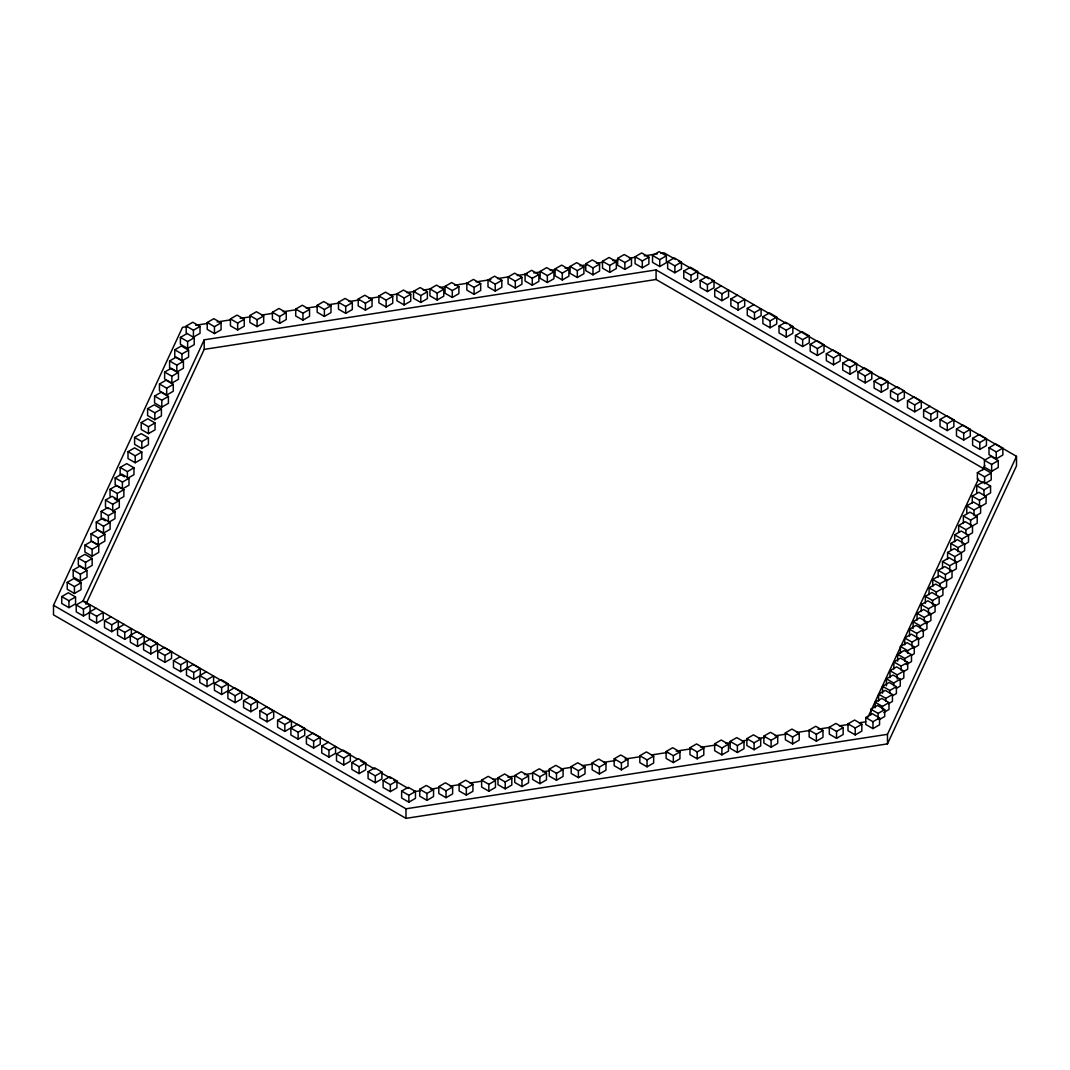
<?xml version="1.0" encoding="UTF-8"?>
<svg xmlns="http://www.w3.org/2000/svg" width="1070" height="1070" viewBox="0 0 1070 1070"><rect width="100%" height="100%" fill="white"/><g stroke="black" fill="none" stroke-linecap="round" stroke-linejoin="round"><path stroke-width="1.5" d="M902.371 390.443L1016.5 456.328L1016.5 465.878L887.485 743.877L405.985 818.363L53.5 614.862L53.5 605.299L182.515 327.313L187.464 326.551M985.43 460.073L656.084 269.921L204.196 339.832L83.126 600.725L357.581 759.178M85.921 604.242L204.196 349.382L204.196 339.832M867.904 717.274L978.475 478.999M982.675 469.957L984.774 465.437M887.485 743.877L887.485 734.314L1016.5 456.328M186.193 326.056L192.801 322.244L200.023 326.417L200.023 333.305L193.429 337.117L193.429 330.229L186.193 326.056L186.193 332.944L194.232 337.759L194.232 344.647L187.624 348.459L180.402 344.286L180.402 337.398L186.996 333.586M193.429 330.229L200.023 326.417M207.246 322.498L213.839 318.686L221.075 322.859L221.075 329.761L214.468 333.572L207.246 329.399L207.246 322.498L214.468 326.671L221.075 322.859M180.402 337.398L187.624 341.571L194.232 337.759M174.771 349.796L181.365 345.998L188.587 350.171L188.587 357.059L181.994 360.871L174.771 356.698L174.771 349.796L181.994 353.969L188.587 350.171M230.438 318.913L237.032 315.102L244.268 319.275L244.268 326.176L237.66 329.988L230.438 325.815L230.438 318.913L237.66 323.087L244.268 319.275M169.595 360.964L176.189 357.153L183.425 361.326L183.425 368.227L176.817 372.039L169.595 367.866L169.595 360.964L176.817 365.137L183.425 361.326M249.858 315.543L256.452 311.745L263.675 315.917L263.675 322.806L257.081 326.617L249.858 322.445L249.858 315.543L257.081 319.716L263.675 315.917M164.633 372.066L171.227 368.254L178.449 372.427L178.449 379.315L171.855 383.127L164.633 378.954L164.633 372.066L171.855 376.239L178.449 372.427M272.422 312.279L279.016 308.468L286.252 312.641L286.252 319.529L279.644 323.341L272.422 319.168L272.422 312.279L279.644 316.452L286.252 312.641M159.457 383.996L166.051 380.184L173.273 384.357L173.273 391.245L166.679 395.057L159.457 390.884L159.457 383.996L166.679 388.169L173.273 384.357M295.721 309.056L302.315 305.244L309.538 309.417L309.538 316.319L302.944 320.131L295.721 315.958L295.721 309.056L302.944 313.229L309.538 309.417M154.575 396.074L161.169 392.262L168.405 396.435L168.405 403.323L161.797 407.135L154.575 402.962L154.575 396.074L161.797 400.247L168.405 396.435M317.161 305.338L323.755 301.539L330.991 305.712L330.991 312.6L324.384 316.412L317.161 312.239L317.161 305.338L324.384 309.511L330.991 305.712M147.593 408.646L154.187 404.834L161.423 409.007L161.423 415.896L154.816 419.707L147.593 415.534L147.593 408.646L154.816 412.819L161.423 409.007M338.481 302.275L345.075 298.463L352.311 302.636L352.311 309.538L345.704 313.349L338.481 309.176L338.481 302.275L345.704 306.448L352.311 302.636M141.227 422.57L147.82 418.771L155.056 422.944L155.056 429.832L148.449 433.644L141.227 429.471L141.227 422.57L148.449 426.743L155.056 422.944M358.209 299.052L364.803 295.24L372.039 299.413L372.039 306.301L365.432 310.113L358.209 305.94L358.209 299.052L365.432 303.225L372.039 299.413M378.9 295.975L385.508 292.163L392.73 296.337L392.73 303.225L386.136 307.036L378.9 302.863L378.9 295.975L386.136 300.148L392.73 296.337M134.593 437.443L141.186 433.631L148.422 437.804L148.422 444.692L141.815 448.504L134.593 444.331L134.593 437.443L141.815 441.616L148.422 437.804M396.903 293.875L403.51 290.064L410.733 294.237L410.733 301.138L404.139 304.95L396.903 300.777L396.903 293.875L404.139 298.048L410.733 294.237M127.999 451.674L134.593 447.862L141.828 452.035L141.828 458.936L135.221 462.748L127.999 458.575L127.999 451.674L135.221 455.847L141.828 452.035M413.555 291.374L420.162 287.562L427.385 291.736L427.385 298.637L420.791 302.435L413.555 298.276L413.555 291.374L420.791 295.547L427.385 291.736M124.481 476.832L120.148 474.331L120.148 467.443L126.742 463.631L133.964 467.804L133.964 474.692L127.37 478.504M429.939 288.927L436.533 285.115L443.769 289.288L443.769 296.176L437.162 299.988L429.939 295.815L429.939 288.927L437.162 293.1L443.769 289.288M445.066 286.372L451.674 282.56L458.896 286.733L458.896 293.635L452.302 297.447L445.066 293.274L445.066 286.372L452.302 290.545L458.896 286.733M115.159 477.915L121.766 474.117L128.988 478.29L128.988 485.178L122.395 488.99L122.395 482.088L115.159 477.915L115.159 484.817L120.937 488.161M120.148 467.443L127.37 471.616L133.964 467.804M110.036 496.186L110.036 489.298L116.63 485.486L123.866 489.659L123.866 496.56L117.259 500.359L114.37 498.7M122.395 482.088L128.988 478.29M466.854 283.229L473.448 279.417L480.684 283.59L480.684 290.492L474.077 294.303L466.854 290.13L466.854 283.229L474.077 287.402L480.684 283.59M105.489 500.105L112.082 496.293L119.305 500.466L119.305 507.367L112.711 511.179L112.711 504.278L105.489 500.105L105.489 507.006L108.378 508.665M110.036 489.298L117.259 493.471L123.866 489.659M488 280.006L494.607 276.194L501.83 280.367L501.83 287.268L495.236 291.08L488 286.907L488 280.006L495.236 284.179L501.83 280.367M112.711 504.278L119.305 500.466M105.502 520.822L101.168 518.321L101.168 511.42L107.762 507.621L114.998 511.794L114.998 518.683L108.391 522.494M508.089 276.983L514.683 273.171L521.919 277.344L521.919 284.245L515.312 288.057L508.089 283.884L508.089 276.983L515.312 281.156L521.919 277.344M525.062 274.134L531.656 270.322L538.879 274.495L538.879 281.383L532.285 285.195L525.062 281.022L525.062 274.134L532.285 278.307L538.879 274.495M96.273 522.053L102.88 518.241L110.103 522.414L110.103 529.316L103.509 533.127L96.273 528.954L96.273 522.053L103.509 526.226L110.103 522.414M101.168 511.42L108.391 515.593L114.998 511.794M540.123 271.432L546.716 267.62L553.952 271.793L553.952 278.681L547.345 282.493L540.123 278.32L540.123 271.432L547.345 275.605L553.952 271.793M91.044 533.863L97.637 530.065L104.873 534.238L104.873 541.126L98.266 544.938L91.044 540.765L91.044 533.863L98.266 538.036L104.873 534.238M555.076 268.918L561.67 265.106L568.906 269.279L568.906 276.18L562.298 279.979L555.076 275.806L555.076 268.918L562.298 273.091L568.906 269.279M84.891 545.165L91.498 541.353L98.721 545.526L98.721 552.414L92.127 556.226L84.891 552.053L84.891 545.165L92.127 549.338L98.721 545.526M570.083 266.457L576.69 262.658L583.912 266.831L583.912 273.719L577.318 277.531L570.083 273.358L570.083 266.457L577.318 270.63L583.912 266.831M585.745 263.755L592.339 259.943L599.574 264.116L599.574 271.018L592.967 274.816L585.745 270.643L585.745 263.755L592.967 267.928L599.574 264.116M78.324 558.139L84.918 554.327L92.154 558.5L92.154 565.401L85.546 569.213L78.324 565.04L78.324 558.139L85.546 562.312L92.154 558.5M602.504 261.267L609.111 257.469L616.333 261.642L616.333 268.53L609.739 272.342L602.504 268.169L602.504 261.267L609.739 265.44L616.333 261.642M73.175 570.029L79.768 566.231L87.004 570.404L87.004 577.292L80.397 581.104L73.175 576.931L73.175 570.029L80.397 574.202L87.004 570.404M617.658 258.338L624.251 254.526L631.487 258.699L631.487 265.601L624.88 269.399L617.658 265.226L617.658 258.338L624.88 262.511L631.487 258.699M67.223 582.401L73.817 578.589L81.052 582.762L81.052 589.65L74.445 593.462L67.223 589.289L67.223 582.401L74.445 586.574L81.052 582.762M635.085 256.746L641.679 252.948L648.901 257.121L648.901 264.009L642.308 267.821L635.085 263.648L635.085 256.746L642.308 260.92L648.901 257.121M61.726 596.578L68.319 592.78L75.555 596.953L75.555 603.841L68.948 607.653L61.726 603.48L61.726 596.578L68.948 600.751L75.555 596.953M652.526 255.449L659.12 251.637L666.356 255.81L666.356 262.712L659.749 266.524L652.526 262.351L652.526 255.449L659.749 259.622L666.356 255.81M667.64 261.709L674.247 257.91L681.47 262.083L681.47 268.971L674.876 272.783L667.64 268.61L667.64 261.709L674.876 265.882L681.47 262.083M76.224 604.938L82.831 601.126L90.054 605.299L90.054 612.201L83.46 616.012L76.224 611.839L76.224 604.938L83.46 609.111L90.054 605.299M89.398 612.08L96.621 616.253L103.228 612.441L103.228 619.329L96.621 623.141L89.398 618.968L89.398 612.08L95.992 608.268M683.784 271.071L690.377 267.259L697.613 271.432L697.613 278.32L691.006 282.132L683.784 277.959L683.784 271.071L691.006 275.244L697.613 271.432M124.147 624.398L111.735 631.701L104.499 627.528L104.499 620.627L111.106 616.828M700.195 280.487L706.788 276.675L714.024 280.848L714.024 287.75L707.417 291.562L700.195 287.389L700.195 280.487L707.417 284.66L714.024 280.848M104.499 620.627L111.735 624.8L118.329 621.001L118.329 627.889M714.72 289.636L721.956 293.809L728.55 289.997L728.55 296.898L721.956 300.71L714.72 296.537L714.72 289.636L721.327 285.824M124.775 632.383L131.369 628.571L131.369 635.473L124.775 639.285L117.539 635.112L117.539 628.21L124.775 632.383L124.775 639.285M130.326 635.366L136.92 631.567L144.156 635.74L144.156 642.629L137.548 646.44L130.326 642.267L130.326 635.366L137.548 639.539L144.156 635.74M730.864 298.998L738.086 303.171L744.693 299.359L744.693 306.247L738.086 310.059L730.864 305.886L730.864 298.998L737.457 295.186M143.581 642.923L150.188 639.111L157.41 643.284L157.41 650.172L150.816 653.984L143.581 649.811L143.581 642.923L150.816 647.096L157.41 643.284M747.275 308.414L754.497 312.587L761.104 308.775L761.104 315.677L754.497 319.475L747.275 315.302L747.275 308.414L753.868 304.602M157.731 651.242L164.325 647.43L171.548 651.603L171.548 658.505L164.954 662.317L157.731 658.144L157.731 651.242L164.954 655.415L171.548 651.603M762.883 316.72L769.49 312.908L776.713 317.081L776.713 323.969L770.119 327.781L762.883 323.608L762.883 316.72L770.119 320.893L776.713 317.081M200.304 668.656L193.71 672.455L186.474 668.282L186.474 675.183L193.71 679.356L200.304 675.544L200.304 668.656L193.082 664.483L180.696 671.666L173.46 667.493L173.46 660.605L180.068 656.793M173.46 660.605L180.696 664.778L187.29 660.966L187.29 667.854M779.027 326.069L785.621 322.257L792.857 326.43L792.857 333.332L786.249 337.13L779.027 332.957L779.027 326.069L786.249 330.242L792.857 326.43M199.782 675.598L207.018 679.771L213.612 675.959L213.612 682.847L207.018 686.659L199.782 682.486L199.782 675.598L206.39 671.786M795.438 335.485L802.032 331.673L809.268 335.846L809.268 342.748L802.66 346.56L795.438 342.387L795.438 335.485L802.66 339.658L809.268 335.846M214.401 683.396L221.008 679.597L228.231 683.77L228.231 690.658L221.637 694.47L214.401 690.297L214.401 683.396L221.637 687.569L228.231 683.77M810.191 344.406L816.784 340.594L824.007 344.767L824.007 351.656L817.413 355.467L810.191 351.294L810.191 344.406L817.413 348.579L824.007 344.767M227.897 691.581L234.504 687.769L241.726 691.942L241.726 698.844L235.132 702.656L227.897 698.483L227.897 691.581L235.132 695.754L241.726 691.942M826.321 353.755L832.915 349.943L840.151 354.116L840.151 361.005L833.543 364.816L826.321 360.643L826.321 353.755L833.543 357.928L840.151 354.116M243.572 700.649L250.179 696.837L257.402 701.01L257.402 707.899L250.808 711.71L243.572 707.537L243.572 700.649L250.808 704.822L257.402 701.01M842.732 363.171L849.339 359.359L856.562 363.532L856.562 370.434L849.968 374.246L842.732 370.073L842.732 363.171L849.968 367.344L856.562 363.532M259.863 710.734L266.457 706.936L273.679 711.109L273.679 717.997L267.085 721.809L259.863 717.636L259.863 710.734L267.085 714.907L273.679 711.109M857.966 371.812L864.56 368L871.796 372.173L871.796 379.061L865.189 382.873L857.966 378.7L857.966 371.812L865.189 375.985L871.796 372.173M277.598 720.337L284.205 716.539L291.428 720.712L291.428 727.6L284.834 731.412L277.598 727.239L277.598 720.337L284.834 724.51L291.428 720.712M874.096 381.161L880.704 377.349L887.926 381.522L887.926 388.41L881.332 392.222L874.096 388.049L874.096 381.161L881.332 385.334L887.926 381.522M290.879 728.082L297.487 724.27L304.709 728.443L304.709 735.344L298.115 739.143L290.879 734.97L290.879 728.082L298.115 732.255L304.709 728.443M890.521 390.577L897.115 386.765L904.337 390.938L904.337 397.839L897.743 401.651L890.521 397.478L890.521 390.577L897.743 394.75L904.337 390.938M306.408 736.949L313.015 733.137L320.238 737.31L320.238 744.212L313.644 748.024L306.408 743.851L306.408 736.949L313.644 741.122L320.238 737.31M907.494 400.742L914.088 396.93L921.31 401.103L921.31 408.004L914.716 411.803L907.494 407.643L907.494 400.742L914.716 404.915L921.31 401.103M321.736 746.057L328.958 750.23L335.552 746.419L335.552 753.307L328.958 757.119L321.736 752.946L321.736 746.057L328.329 742.246M923.624 410.091L930.846 414.264L937.454 410.452L937.454 417.353L930.846 421.165L923.624 416.992L923.624 410.091L930.218 406.279M336.502 753.935L343.109 750.124L350.331 754.297L350.331 761.198L343.737 765.01L336.502 760.837L336.502 753.935L343.737 758.108L350.331 754.297M940.035 419.52L946.642 415.708L953.865 419.881L953.865 426.769L947.271 430.581L940.035 426.408L940.035 419.52L947.271 423.693L953.865 419.881M351.869 762.522L358.477 758.71L365.699 762.883L365.699 769.785L359.105 773.597L351.869 769.424L351.869 762.522L359.105 766.695L365.699 762.883M956.473 428.99L963.067 425.178L970.289 429.351L970.289 436.239L963.695 440.051L956.473 435.878L956.473 428.99L963.695 433.163L970.289 429.351M368.08 771.671L374.687 767.859L381.91 772.032L381.91 778.92L375.316 782.732L368.08 778.559L368.08 771.671L375.316 775.844L381.91 772.032M972.603 438.339L979.197 434.527L986.433 438.7L986.433 445.588L979.826 449.4L972.603 445.227L972.603 438.339L979.826 442.512L986.433 438.7M383.113 780.552L389.707 776.74L396.93 780.913L396.93 787.814L390.336 791.626L383.113 787.453L383.113 780.552L390.336 784.725L396.93 780.913M989.014 447.755L995.622 443.943L1002.844 448.116L1002.844 455.017L996.25 458.829L989.014 454.656L989.014 447.755L996.25 451.928L1002.844 448.116M401.638 791.091L408.232 787.279L415.468 791.452L415.468 798.34L408.86 802.152L401.638 797.979L401.638 791.091L408.86 795.264L415.468 791.452M984.427 460.26L991.021 456.449L998.243 460.622L998.243 467.523L991.649 471.322L984.427 467.149L984.427 460.26L991.649 464.433L998.243 460.622M419.721 789.272L426.328 785.46L433.551 789.633L433.551 796.535L426.957 800.347L419.721 796.174L419.721 789.272L426.957 793.445L433.551 789.633M983.156 482.904L977.378 479.574L977.378 472.672L983.972 468.861M438.807 786.611L445.414 782.799L452.637 786.972L452.637 793.873L446.043 797.685L438.807 793.512L438.807 786.611L446.043 790.784L452.637 786.972M977.378 472.672L984.601 476.845L991.208 473.034L656.084 279.484L204.196 349.382M459.11 784.016L465.704 780.217L472.927 784.39L472.927 791.278L466.333 795.09L459.11 790.917L459.11 784.016L466.333 788.189L472.927 784.39M976.736 492.561L976.736 485.66L983.343 481.861L990.566 486.034L990.566 492.922L985.283 495.972M972.269 496.119L978.876 492.307L986.099 496.48L986.099 503.381L979.505 507.193L979.505 500.292L972.269 496.119L972.269 503.02M976.736 485.66L983.972 489.833L990.566 486.034M481.62 780.15L488.214 776.339L495.45 780.511L495.45 787.413L488.843 791.211L481.62 787.038L481.62 780.15L488.843 784.323L495.45 780.511M966.798 512.717L966.798 505.816L973.392 502.004L980.615 506.177L980.615 513.078L975.345 516.128M497.978 777.783L504.585 773.971L511.808 778.144L511.808 785.032L505.214 788.844L497.978 784.671L497.978 777.783L505.214 781.956L511.808 778.144M979.505 500.292L986.099 496.48M963.374 522.856L963.374 515.954L969.982 512.142L977.204 516.315L977.204 523.217L965.902 529.663L958.68 525.49L958.68 532.392M966.798 505.816L974.021 509.989L980.615 506.177M514.75 775.536L521.344 771.724L528.58 775.897L528.58 782.799L521.973 786.611L514.75 782.438L514.75 775.536L521.973 779.709L528.58 775.897M958.68 525.49L965.274 521.692L972.51 525.865L972.51 532.753L961.903 539.012L961.903 543.145M532.646 772.593L539.253 768.795L546.476 772.955L546.476 779.856L539.882 783.668L532.646 779.495L532.646 772.593L539.882 776.766L546.476 772.955M963.374 515.954L970.61 520.127L977.204 516.315M954.681 541.741L954.681 534.839L961.275 531.028L968.51 535.201L968.51 542.102L964.551 544.389M549.244 769.156L555.852 765.344L563.074 769.517L563.074 776.419L556.48 780.231L549.244 776.058L549.244 769.156L556.48 773.329L563.074 769.517M950.802 550.341L950.802 543.44L957.396 539.628L964.618 543.801L964.618 550.702L960.659 552.989M571.179 766.575L577.773 762.763L585.009 766.936L585.009 773.837L578.402 777.636L571.179 773.463L571.179 766.575L578.402 770.748L585.009 766.936M947.592 559.342L947.592 552.454L954.199 548.642L961.422 552.815L961.422 559.704L956.152 562.753M950.802 543.44L958.024 547.613L964.618 543.801M592.165 762.897L598.759 759.085L605.994 763.258L605.994 770.159L599.387 773.971L592.165 769.798L592.165 762.897L599.387 767.07L605.994 763.258M942.509 568.464L942.509 561.563L949.103 557.751L956.339 561.924L956.339 568.825L952.38 571.112M947.592 552.454L954.828 556.627L961.422 552.815M938.189 577.252L938.189 570.363L944.797 566.552L952.019 570.725L952.019 577.613L946.736 580.662M614.167 758.804L620.774 754.992L627.996 759.165L627.996 766.053L621.403 769.865L614.167 765.692L614.167 758.804L621.403 762.977L627.996 759.165M942.509 561.563L949.732 565.736L956.339 561.924M932.759 586.427L932.759 579.525L939.366 575.713L946.589 579.886L946.589 586.788L942.63 589.075M938.189 570.363L945.425 574.536L952.019 570.725M929.081 594.746L929.081 587.858L935.688 584.046L942.911 588.219L942.911 595.121L938.952 597.408M639.833 755.741L646.427 751.929L653.663 756.102L653.663 763.004L647.056 766.816L639.833 762.643L639.833 755.741L647.056 759.914L653.663 756.102M932.759 579.525L939.995 583.698L946.589 579.886M925.349 603.239L925.349 596.338L931.943 592.526L939.166 596.699L939.166 603.6L935.207 605.887M929.081 587.858L936.317 592.031L942.911 588.219M666.115 751.528L672.709 747.716L679.932 751.889L679.932 758.777L673.338 762.589L666.115 758.416L666.115 751.528L673.338 755.701L679.932 751.889M921.243 611.492L921.243 604.603L927.851 600.792L935.073 604.965L935.073 611.853L929.79 614.902M925.349 596.338L932.572 600.511L939.166 596.699M917.057 620.185L917.057 613.297L923.664 609.485L930.887 613.658L930.887 620.546L925.617 623.596M921.243 604.603L928.479 608.776L935.073 604.965M689.976 747.756L696.57 743.944L703.806 748.117L703.806 755.005L697.199 758.817L689.976 754.644L689.976 747.756L697.199 751.929L703.806 748.117M913.111 628.558L913.111 621.67L919.718 617.858L926.941 622.031L926.941 628.919L922.982 631.206M917.057 613.297L924.293 617.47L930.887 613.658M909.473 636.102L909.473 629.2L916.067 625.388L923.303 629.561L923.303 636.463L918.02 639.512M714.666 743.824L721.26 740.012L728.483 744.185L728.483 751.086L721.889 754.885L714.666 750.712L714.666 743.824L721.889 747.997L728.483 744.185M913.111 621.67L920.347 625.843L926.941 622.031M904.739 644.862L904.739 637.974L911.332 634.162L918.568 638.335L918.568 645.223L913.285 648.273M909.473 629.2L916.696 633.373L923.303 629.561M730.168 741.416L736.762 737.605L743.998 741.778L743.998 748.679L737.39 752.491L730.168 748.318L730.168 741.416L737.39 745.589L743.998 741.778M900.445 653.355L900.445 646.467L907.039 642.655L914.275 646.828L914.275 653.716L911.627 655.241M904.739 637.974L911.961 642.147L918.568 638.335M746.86 738.648L753.467 734.836L760.69 739.009L760.69 745.897L754.096 749.709L746.86 745.536L746.86 738.648L754.096 742.821L760.69 739.009M897.663 661.207L897.663 654.305L904.27 650.493L911.493 654.666L911.493 661.568L906.21 664.617M900.445 646.467L907.668 650.64L914.275 646.828M763.873 736.12L770.48 732.308L777.703 736.481L777.703 743.382L771.109 747.194L763.873 743.021L763.873 736.12L771.109 740.293L777.703 736.481M893.878 668.844L893.878 661.942L900.485 658.13L907.708 662.303L907.708 669.205L903.749 671.492M897.663 654.305L904.899 658.478L911.493 654.666M889.999 677.604L889.999 670.703L896.606 666.891L903.829 671.064L903.829 677.965L899.87 680.252M785.367 732.87L791.96 729.058L799.196 733.231L799.196 740.119L792.589 743.931L785.367 739.758L785.367 732.87L792.589 737.043L799.196 733.231M893.878 661.942L901.114 666.115L907.708 662.303M886.441 685.723L886.441 678.835L893.035 675.023L900.258 679.196L900.258 686.084L896.299 688.371M889.999 670.703L897.235 674.876L903.829 671.064M882.576 693.186L882.576 686.285L889.183 682.473L896.406 686.646L896.406 693.547L892.447 695.834M809.147 730.101L815.741 726.289L822.964 730.462L822.964 737.364L816.37 741.162L809.147 736.989L809.147 730.101L816.37 734.274L822.964 730.462M886.441 678.835L893.664 683.008L900.258 679.196M878.617 701.064L878.617 694.176L885.211 690.364L892.433 694.537L892.433 701.425L888.474 703.712M882.576 686.285L889.812 690.458L896.406 686.646M829.317 727.239L835.911 723.44L843.147 727.613L843.147 734.501L836.539 738.313L829.317 734.14L829.317 727.239L836.539 731.412L843.147 727.613M875.18 707.751L875.18 702.241L881.774 698.429L888.996 702.602L888.996 709.49L883.726 712.54M878.617 694.176L885.84 698.349L892.433 694.537M870.886 714.747L870.886 709.236L877.48 705.424L884.716 709.597L884.716 716.485L879.433 719.535M848.002 723.842L854.609 720.043L861.832 724.216L861.832 731.104L855.238 734.916L848.002 730.743L848.002 723.842L855.238 728.015L861.832 724.216M875.18 702.241L882.402 706.414L888.996 702.602M865.737 717.542L872.331 713.73L879.553 717.903L879.553 724.805L872.959 728.616L865.737 724.443L865.737 717.542L872.959 721.715L879.553 717.903M870.886 709.236L878.109 713.409L884.716 709.597M195.703 325.267L208.904 323.234M217.143 321.95L230.344 319.917M240.228 318.378L250.126 316.854M261.668 315.061L273.211 313.283M283.109 311.745L296.296 309.712M306.194 308.173L317.736 306.394M327.621 304.856L339.163 303.077M349.061 301.539L358.958 300.015M368.856 298.49L378.74 296.952M390.282 295.173L396.89 294.143M406.774 292.618L415.026 291.348M423.265 290.064L431.518 288.793M439.757 287.509L446.351 286.492M454.603 285.222L467.791 283.175M476.03 281.905L490.876 279.604M497.47 278.588L509.012 276.796M517.265 275.525L527.149 274M533.743 272.97L540.35 271.954M550.234 270.429L555.183 269.653M565.08 268.129L570.029 267.366M579.913 265.828L586.52 264.812M596.405 263.287L603.012 262.257M612.896 260.732L617.845 259.97M629.387 258.178L635.981 257.161M644.234 255.877L657.421 253.844M660.725 253.336L664.015 252.828L675.571 259.488M413.916 791.706L420.51 790.69M430.407 789.152L438.66 787.881M450.202 786.089L460.1 784.564M469.997 783.026L481.54 781.247M493.083 779.455L498.031 778.692M507.929 777.168L516.168 775.884M524.42 774.613L532.659 773.329M542.557 771.804L549.151 770.788M560.693 768.996L572.236 767.217M582.134 765.679L592.031 764.154M603.574 762.362L615.116 760.583M625.014 759.045L639.86 756.757M651.403 754.965L667.894 752.411M676.146 751.14L690.979 748.839M700.877 747.315L715.723 745.014M725.62 743.489L730.569 742.714M742.112 740.935L747.061 740.172M758.603 738.38L765.197 737.364M775.095 735.826L786.637 734.047M796.535 732.509L809.722 730.476M817.975 729.192L829.518 727.413M839.415 725.875L849.312 724.35M859.197 722.825L865.804 721.795M53.5 605.299L405.985 808.8L887.485 734.314M678.46 261.16L708.795 278.681M711.684 280.34L786.811 323.715M789.7 325.387L899.482 388.771M954.681 534.839L961.903 539.012M360.47 760.85L374.915 769.183M382.137 773.356L390.804 778.358M393.693 780.03L408.138 788.363M996.25 451.928L996.25 458.829M991.649 464.433L991.649 471.322M991.208 473.034L991.208 479.935L984.601 483.734L984.601 476.845M983.972 489.833L983.972 495.356M979.826 442.512L979.826 449.4M974.021 509.989L974.021 515.499M970.61 520.127L970.61 525.651M965.902 529.663L965.902 533.81M963.695 433.163L963.695 440.051M958.024 547.613L958.024 551.745M954.828 556.627L954.828 560.76M949.732 565.736L949.732 571.26M947.271 423.693L947.271 430.581M945.425 574.536L945.425 580.047M939.995 583.698L939.995 586.454M936.317 592.031L936.317 594.786M932.572 600.511L932.572 604.657M930.846 414.264L930.846 421.165M928.479 608.776L928.479 614.287M924.293 617.47L924.293 621.603M920.347 625.843L920.347 628.598M916.696 633.373L916.696 638.897M914.716 404.915L914.716 411.803M911.961 642.147L911.961 646.28M907.668 650.64L907.668 653.395M904.899 658.478L904.899 661.233M901.114 666.115L901.114 670.261M897.743 394.75L897.743 401.651M897.235 674.876L897.235 679.022M893.664 683.008L893.664 685.763M889.812 690.458L889.812 693.213M885.84 698.349L885.84 701.104M882.402 706.414L882.402 709.169M881.332 385.334L881.332 392.222M878.109 713.409L878.109 718.92M872.959 721.715L872.959 728.616M865.189 375.985L865.189 382.873M855.238 728.015L855.238 734.916M849.968 367.344L849.968 374.246M836.539 731.412L836.539 738.313M833.543 357.928L833.543 364.816M817.413 348.579L817.413 355.467M816.37 734.274L816.37 741.162M802.66 339.658L802.66 346.56M792.589 737.043L792.589 743.931M786.249 330.242L786.249 337.13M771.109 740.293L771.109 747.194M770.119 320.893L770.119 327.781M754.497 312.587L754.497 319.475M754.096 742.821L754.096 749.709M738.086 303.171L738.086 310.059M737.39 745.589L737.39 752.491M721.956 293.809L721.956 300.71M721.889 747.997L721.889 754.885M707.417 284.66L707.417 291.562M697.199 751.929L697.199 758.817M691.006 275.244L691.006 282.132M674.876 265.882L674.876 272.783M673.338 755.701L673.338 762.589M659.749 259.622L659.749 266.524M656.084 269.921L656.084 279.484M647.056 759.914L647.056 766.816M642.308 260.92L642.308 267.821M624.88 262.511L624.88 269.399M621.403 762.977L621.403 769.865M609.739 265.44L609.739 272.342M599.387 767.07L599.387 773.971M592.967 267.928L592.967 274.816M578.402 770.748L578.402 777.636M577.318 270.63L577.318 277.531M562.298 273.091L562.298 279.979M556.48 773.329L556.48 780.231M547.345 275.605L547.345 282.493M539.882 776.766L539.882 783.668M532.285 278.307L532.285 285.195M521.973 779.709L521.973 786.611M515.312 281.156L515.312 288.057M505.214 781.956L505.214 788.844M495.236 284.179L495.236 291.08M488.843 784.323L488.843 791.211M474.077 287.402L474.077 294.303M466.333 788.189L466.333 795.09M452.302 290.545L452.302 297.447M446.043 790.784L446.043 797.685M437.162 293.1L437.162 299.988M426.957 793.445L426.957 800.347M420.791 295.547L420.791 302.435M408.86 795.264L408.86 802.152M405.985 808.8L405.985 818.363M404.139 298.048L404.139 304.95M390.336 784.725L390.336 791.626M386.136 300.148L386.136 307.036M375.316 775.844L375.316 782.732M365.432 303.225L365.432 310.113M359.105 766.695L359.105 773.597M345.704 306.448L345.704 313.349M343.737 758.108L343.737 765.01M328.958 750.23L328.958 757.119M324.384 309.511L324.384 316.412M313.644 741.122L313.644 748.024M302.944 313.229L302.944 320.131M298.115 732.255L298.115 739.143M284.834 724.51L284.834 731.412M279.644 316.452L279.644 323.341M267.085 714.907L267.085 721.809M257.081 319.716L257.081 326.617M250.808 704.822L250.808 711.71M237.66 323.087L237.66 329.988M235.132 695.754L235.132 702.656M221.637 687.569L221.637 694.47M214.468 326.671L214.468 333.572M207.018 679.771L207.018 686.659M193.71 672.455L193.71 679.356M187.624 341.571L187.624 348.459M181.994 353.969L181.994 360.871M180.696 664.778L180.696 671.666M176.817 365.137L176.817 372.039M171.855 376.239L171.855 383.127M166.679 388.169L166.679 395.057M164.954 655.415L164.954 662.317M161.797 400.247L161.797 407.135M154.816 412.819L154.816 419.707M150.816 647.096L150.816 653.984M148.449 426.743L148.449 433.644M141.815 441.616L141.815 448.504M137.548 639.539L137.548 646.44M135.221 455.847L135.221 462.748M127.37 471.616L127.37 477.126M117.259 493.471L117.259 500.359M111.735 624.8L111.735 631.701M108.391 515.593L108.391 521.117M103.509 526.226L103.509 533.127M98.266 538.036L98.266 544.938M96.621 616.253L96.621 623.141M92.127 549.338L92.127 556.226M85.546 562.312L85.546 569.213M83.46 609.111L83.46 616.012M80.397 574.202L80.397 581.104M74.445 586.574L74.445 593.462M68.948 600.751L68.948 607.653"/></g></svg>
